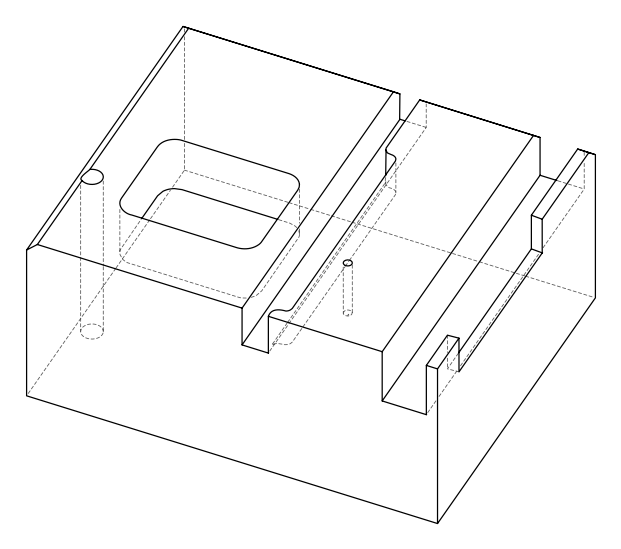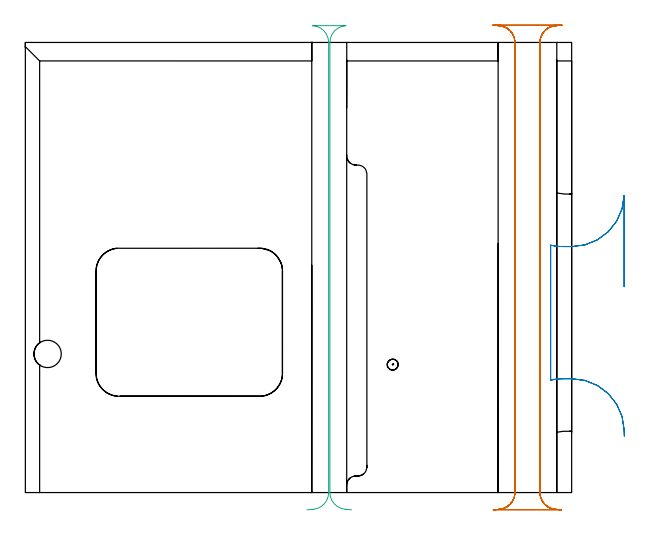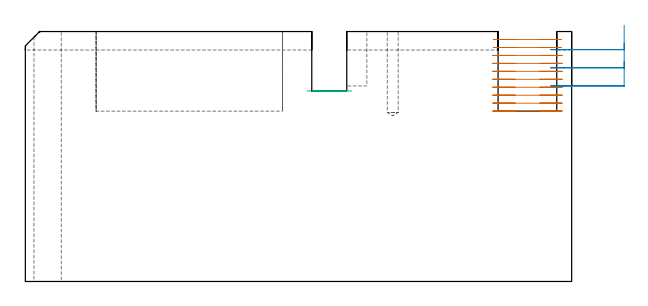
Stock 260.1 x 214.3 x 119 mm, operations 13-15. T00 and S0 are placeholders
(PLAN: 15 operations, 9 tool changes, 85.1 min)
(1 SPOT_DRILL | STEP1HOLE | NXT0321_9005460120000 | 0.03 min | 2 mm3)
(2 SPOT_DRILL_1 | STEP1POCKET | NXT0321_9005460120000 | 0.03 min | 1 mm3)
(3 DRILL_BLIND_HOLE_INTO_CENTER | STEP1HOLE | NXT0301_056 | 0.06 min | 661 mm3)
(4 GUN_DRILL_THROUGH_HOLE | STEP1HOLE | UGT0307_005 | 0.57 min | 5788 mm3)
(5 DRILL_TO_ENLARGE_THROUGH_HOLE | STEP1HOLE | NXT0301_101 | 0.5 min | 9322 mm3)
(6 DRILL_BLIND_HOLE_INTO_CENTER_1 | STEP1POCKET | UGT0301_176 | 0.17 min | 823 mm3)
(7 AREA_MILL | FG_CHAMFER_SURFACE | UGT0205_001 | 2.47 min | 3209 mm3)
(8 AREA_MILL_1 | FG_CHAMFER_SURFACE_1 | UGT0205_001 | 4.44 min | 5483 mm3)
(9 AREA_MILL_2 | FG_CHAMFER_SURFACE_2 | UGT0205_001 | 0.38 min | 483 mm3)
(10 AREA_MILL_3 | FG_CHAMFER_SURFACE_3 | UGT0205_001 | 5.26 min | 4784 mm3)
(11 MILL_OPEN_POCKET | POCKET_OPEN | NXT0201_009 | Follow Part, ap 2, ae 75% | 52.85 min | 287691 mm3)
(12 MILL_RECTANGULAR_POCKET | POCKET_RECTANGULAR_STRAIGHT | NXT0201_012 | Follow Part, ap 4, ae 75% | 4.4 min | 73760 mm3)
(13 MILL_RECTANGULAR_SLOT | SLOT_RECTANGULAR | NXT0201_012 | Follow Part, ap 4, ae 75% | 11.38 min | 226212 mm3)
(14 MILL_RECTANGULAR_SLOT_1 | SLOT_RECTANGULAR_1 | UGT0201_020 | Follow Part, ap 12.5, ae 75% | 1.56 min | 20809 mm3)
(15 MILL_RECTANGULAR_SLOT_2 | SLOT_RECTANGULAR_2 | NXT0201_012 | Follow Part, ap 4, ae 75% | 1.02 min | 8560 mm3)
(TOOL NXT0321_9005460120000 | NC Spot Drill, 142deg, 12mm, Carbide, Uncoated | D12 PA142 FL30 Z2)
(TOOL NXT0301_056 | Carbide Drill 8.5mm [860.1-0850-026A1-MM 2214] | D8.5 PA140 FL47 Z2)
(TOOL UGT0307_005 | Gun Drill 8.3 mm | D8.3 PA130 FL24 Z1)
(TOOL NXT0301_101 | Carbide Drill 13mm [860.1-1300-104A1-MM 2214] | D13 PA140 FL123 Z2)
(TOOL UGT0301_176 | Twist Drill 5.2 mm | D5.2 PA118 FL50 Z2)
(TOOL UGT0205_001 | Chamfer Mill 20 x 3 x 45 deg. | D20 FL50 Z2)
(TOOL NXT0201_009 | ENDMILL 8mm [2P460-0800-NA 1630] | D8 FL26 Z6)
(TOOL NXT0201_012 | ENDMILL 16mm [2P460-1600-NA 1630] | D16 FL38 Z6)
(TOOL UGT0201_020 | End mill 50 mm | D50 FL50 Z4)
(OP 13 MILL_RECTANGULAR_SLOT)
G17 G21 G94 G90
T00 M6
G54
G17 G0 G90 X225.512 Y222.834 S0 M3
G43 Z129.001 H1
Z115.21
G94 G1 X228.267 Y221.647 F250.
G2 X233.1 Y214.3 R8. F500.
G1 Y0.
G2 X225.792 Y-7.97 R8.
G1 X222.803 Y-8.23 F250.
X255.297
X252.308 Y-7.97
G2 X245. Y0. R8. F500.
G1 Y214.3
G2 X249.83 Y221.645 R8.
G1 X252.585 Y222.834 F250.
G0 X223.384 Y222.67 Z111.42
G1 X226.347 Y222.202
G2 X233.1 Y214.3 R8. F500.
G1 Y0.
G2 X225.792 Y-7.97 R8.
G1 X222.803 Y-8.23 F250.
X255.297
X252.308 Y-7.97
G2 X245. Y0. R8. F500.
G1 Y214.3
G2 X251.753 Y222.202 R8.
G1 X254.716 Y222.67 F250.
G0 Z129.001
X255.297 Y-8.23
Z107.63
G1 X252.308 Y-7.97
G2 X245. Y0. R8. F500.
G1 Y214.3
G2 X252.6 Y222.29 R8.
G1 X255.596 Y222.44 F250.
X222.504
X225.5 Y222.29
G2 X233.1 Y214.3 R8. F500.
G1 Y0.
G2 X225.792 Y-7.97 R8.
G1 X222.803 Y-8.23 F250.
G0 X255.297 Z103.84
G1 X252.308 Y-7.97
G2 X245. Y0. R8. F500.
G1 Y214.3
G2 X252.6 Y222.29 R8.
G1 X255.596 Y222.44 F250.
X222.504
X225.5 Y222.29
G2 X233.1 Y214.3 R8. F500.
G1 Y0.
G2 X225.792 Y-7.97 R8.
G1 X222.803 Y-8.23 F250.
G0 X255.297 Z100.05
G1 X252.308 Y-7.97
G2 X245. Y0. R8. F500.
G1 Y214.3
G2 X252.6 Y222.29 R8.
G1 X255.596 Y222.44 F250.
X222.504
X225.5 Y222.29
G2 X233.1 Y214.3 R8. F500.
G1 Y0.
G2 X225.792 Y-7.97 R8.
G1 X222.803 Y-8.23 F250.
G0 X255.297 Z96.26
G1 X252.308 Y-7.97
G2 X245. Y0. R8. F500.
G1 Y214.3
G2 X252.6 Y222.29 R8.
G1 X255.596 Y222.44 F250.
X222.504
X225.5 Y222.29
G2 X233.1 Y214.3 R8. F500.
G1 Y0.
G2 X225.792 Y-7.97 R8.
G1 X222.803 Y-8.23 F250.
G0 X255.297 Z92.47
G1 X252.308 Y-7.97
G2 X245. Y0. R8. F500.
G1 Y214.3
G2 X252.6 Y222.29 R8.
G1 X255.596 Y222.44 F250.
X222.504
X225.5 Y222.29
G2 X233.1 Y214.3 R8. F500.
G1 Y0.
G2 X225.792 Y-7.97 R8.
G1 X222.803 Y-8.23 F250.
G0 X255.297 Z88.68
G1 X252.308 Y-7.97
G2 X245. Y0. R8. F500.
G1 Y214.3
G2 X252.6 Y222.29 R8.
G1 X255.596 Y222.44 F250.
X222.504
X225.5 Y222.29
G2 X233.1 Y214.3 R8. F500.
G1 Y0.
G2 X225.792 Y-7.97 R8.
G1 X222.803 Y-8.23 F250.
G0 X255.297 Z84.89
G1 X252.308 Y-7.97
G2 X245. Y0. R8. F500.
G1 Y214.3
G2 X252.6 Y222.29 R8.
G1 X255.596 Y222.44 F250.
X222.504
X225.5 Y222.29
G2 X233.1 Y214.3 R8. F500.
G1 Y0.
G2 X225.792 Y-7.97 R8.
G1 X222.803 Y-8.23 F250.
G0 X255.297 Z81.1
G1 X252.308 Y-7.97
G2 X245. Y0. R8. F500.
G1 Y214.3
G2 X252.6 Y222.29 R8.
G1 X255.596 Y222.44 F250.
X222.504
X225.5 Y222.29
G2 X233.1 Y214.3 R8. F500.
G1 Y0.
G2 X225.792 Y-7.97 R8.
G1 X222.803 Y-8.23 F250.
G0 Z129.001
M5
M2
(OP 14 MILL_RECTANGULAR_SLOT_1)
G17 G21 G94 G90
T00 M6
G54
G17 G0 G90 X285.1 Y97.987 S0 M3
G43 Z129.001 H0
Z122.
G94 G1 Y141.393 Z110.369 F250.
X285.09 Z110.367
G2 X260.1 Y117.1 R25. F500.
G1 X256.2
G2 X250.1 Y117.768 R28.2
G1 Y53.532
G2 X256.2 Y54.2 R28.2
G1 X260.1
G2 X285.09 Y29.907 R25.
G1 X285.175 Y26.908 F250.
G0 X285.1 Y97.987 Z113.367
G1 Y141.393 Z101.736
X285.09 Z101.733
G2 X260.1 Y117.1 R25. F500.
G1 X256.2
G2 X250.1 Y117.768 R28.2
G1 Y53.532
G2 X256.2 Y54.2 R28.2
G1 X260.1
G2 X285.09 Y29.907 R25.
G1 X285.175 Y26.908 F250.
G0 X285.1 Y97.987 Z104.733
G1 Y141.393 Z93.103
X285.09 Z93.1
G2 X260.1 Y117.1 R25. F500.
G1 X256.2
G2 X250.1 Y117.768 R28.2
G1 Y53.532
G2 X256.2 Y54.2 R28.2
G1 X260.1
G2 X285.09 Y29.907 R25.
G1 X285.175 Y26.908 F250.
G0 Z129.001
M5
M2
(OP 15 MILL_RECTANGULAR_SLOT_2)
G17 G21 G94 G90
T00 M6
G54
G17 G0 G90 X155.297 Y-8.23 S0 M3
G43 Z129.001 H1
Z90.7
G94 G1 X152.308 Y-7.97 F250.
G2 X145. Y0. R8. F500.
G1 Y214.3
G2 X152.6 Y222.29 R8.
G1 X136.8
G2 X144.4 Y214.3 R8.
G1 Y0.
G2 X137.092 Y-7.97 R8.
G1 X134.103 Y-8.23 F250.
G0 Z129.001
M5
M2
